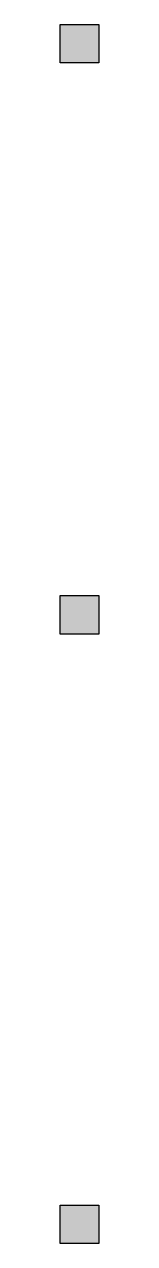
# Model space of a CAD drawing. Header units: millimetres. Extents: x 44200 to 61150, y 36800 to 192450.
# Drawn here: x 50400 to 50800, y 179750 to 192450 of the extents above.
import ezdxf

# ---------------------------------------------------------------- set-up
doc = ezdxf.new("R2010")
doc.units = ezdxf.units.MM
doc.layers.add('S-COLU-HATCH', color=30, linetype='Continuous')
doc.layers.add('S-COLU-LINE1', color=6, linetype='Continuous')

msp = doc.modelspace()

# ---------------------------------------------------------------- hatches: boundary and pattern name
at = {"layer": 'S-COLU-HATCH'}
h = msp.add_hatch(color=0, dxfattribs=at)
h.dxf.hatch_style = 1
h.paths.add_polyline_path([(50400, 192450), (50800, 192450), (50800, 192050), (50400, 192050)])
h = msp.add_hatch(color=0, dxfattribs=at)
h.dxf.hatch_style = 1
h.paths.add_polyline_path([(50400, 186500), (50800, 186500), (50800, 186100), (50400, 186100)])
h = msp.add_hatch(color=0, dxfattribs=at)
h.dxf.hatch_style = 1
h.paths.add_polyline_path([(50400, 180150), (50800, 180150), (50800, 179750), (50400, 179750)])

# ---------------------------------------------------------------- linework, layer by layer
at = {"layer": 'S-COLU-LINE1', "linetype": 'ByBlock', "elevation": 8788}
for points in [[(50400, 192450), (50800, 192450), (50800, 192050), (50400, 192050)], [(50400, 186500), (50800, 186500), (50800, 186100), (50400, 186100)], [(50400, 180150), (50800, 180150), (50800, 179750), (50400, 179750)]]:
    msp.add_lwpolyline(points, close=True, dxfattribs=at)

doc.saveas('drawing.dxf')
